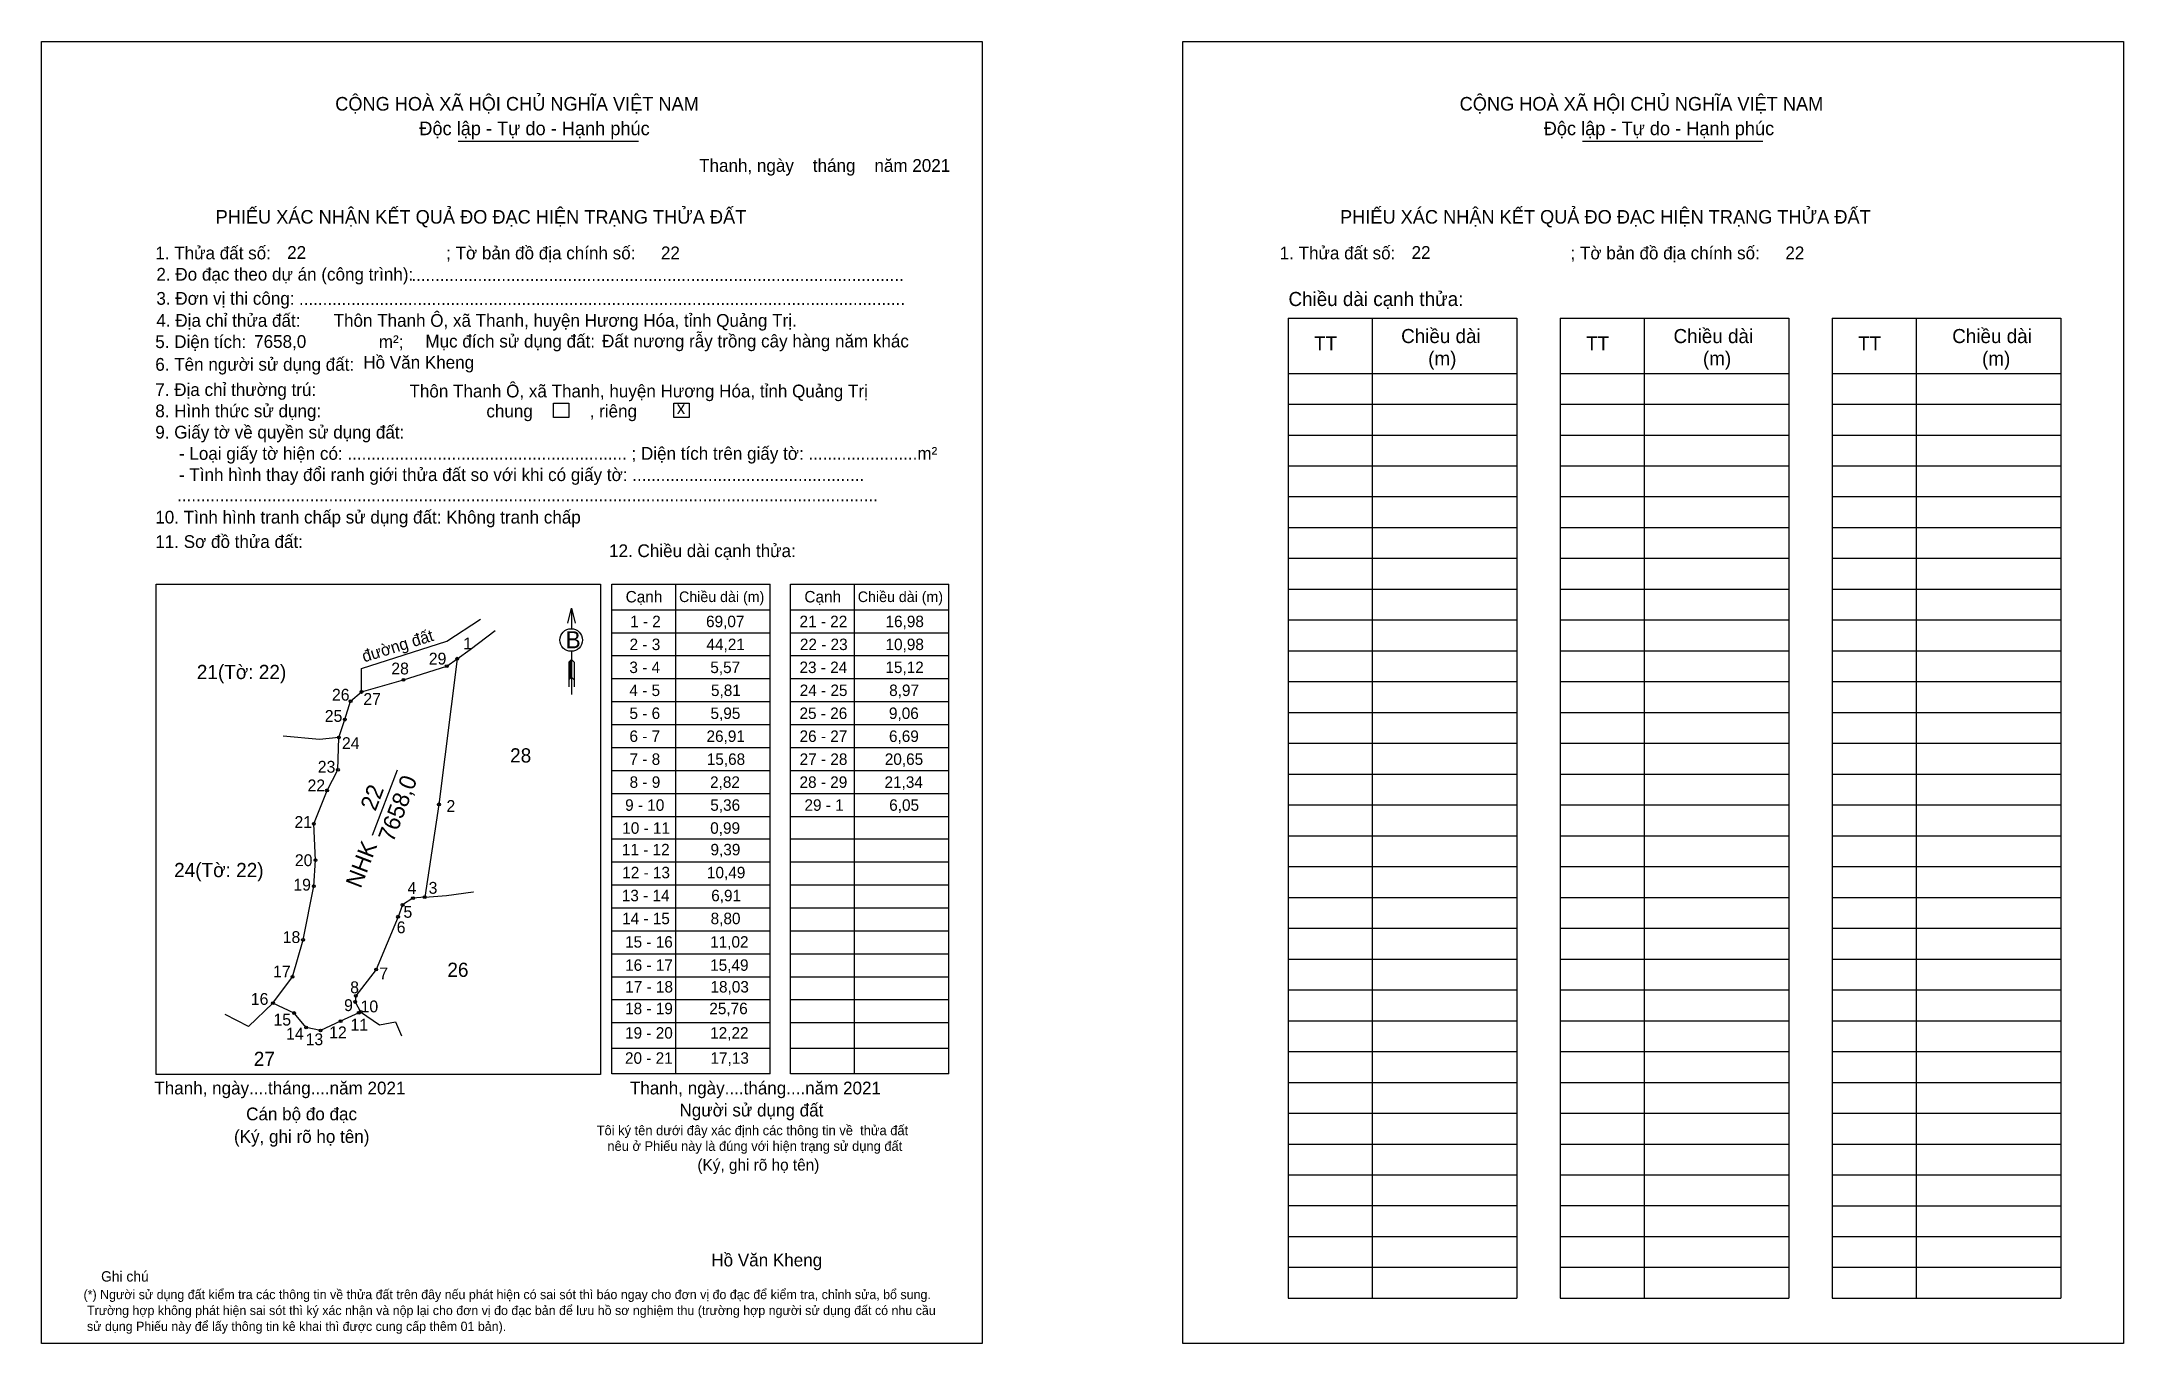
# Model space of a CAD drawing. Extents: x 545312 to 546292, y 1819593 to 1820205.
import ezdxf

# ---------------------------------------------------------------- set-up
doc = ezdxf.new("R2010")
doc.units = 0
for name, color, linetype in [('CanhThua', 7, 'Continuous'), ('kqddKhungInTrang1', 7, 'Continuous'), ('kqddKhungInTrang2', 7, 'Continuous'), ('kqddNoiDung', 7, 'Continuous'), ('kqddTemplate', 7, 'Continuous'), ('Level 1', 7, 'Continuous'), ('MocDinhThua', 7, 'Continuous'), ('NhanDiaChinhThua', 7, 'Continuous'), ('NhanTuCan', 7, 'Continuous'), ('RauThua', 7, 'Continuous'), ('SoHieuDinhThua', 7, 'Continuous')]:
    doc.layers.add(name, color=color, linetype=linetype)

msp = doc.modelspace()

# ---------------------------------------------------------------- linework, layer by layer
at = {"layer": 'CanhThua'}
for p, q in [((545507.63, 1819914.99), (545499.02, 1819846.46)), ((545502.7, 1819911.5), (545507.63, 1819914.99)), ((545462.52, 1819899.34), (545482.36, 1819905.05)), ((545482.36, 1819905.05), (545502.7, 1819911.5)), ((545454.73, 1819886.35), (545457.44, 1819894.99)), ((545457.44, 1819894.99), (545462.52, 1819899.34)), ((545451.87, 1819877.85), (545454.73, 1819886.35)), ((545451.49, 1819862.73), (545451.87, 1819877.85)), ((545446.32, 1819853.04), (545451.49, 1819862.73)), ((545440.1, 1819837.24), (545446.32, 1819853.04)), ((545499.02, 1819846.46), (545492.34, 1819802.76)), ((545440.89, 1819820.13), (545440.1, 1819837.24)), ((545440.13, 1819807.93), (545440.89, 1819820.13)), ((545435.01, 1819782.68), (545440.13, 1819807.93)), ((545481.93, 1819799.12), (545479.75, 1819793.58)), ((545486.79, 1819802.3), (545481.93, 1819799.12)), ((545492.34, 1819802.76), (545486.79, 1819802.3)), ((545479.75, 1819793.58), (545469.47, 1819768.71)), ((545430.07, 1819765.34), (545435.01, 1819782.68)), ((545469.47, 1819768.71), (545459.92, 1819756.28)), ((545420.85, 1819752.89), (545430.07, 1819765.34)), ((545430.84, 1819748.24), (545420.85, 1819752.89)), ((545436.47, 1819741.48), (545430.84, 1819748.24)), ((545461.25, 1819748.36), (545452.73, 1819744.41)), ((545459.92, 1819756.28), (545459.57, 1819753.48)), ((545459.57, 1819753.48), (545462.15, 1819748.78)), ((545462.15, 1819748.78), (545461.25, 1819748.36)), ((545443.22, 1819740), (545436.47, 1819741.48)), ((545452.73, 1819744.41), (545443.22, 1819740))]:
    msp.add_line(p, q, dxfattribs=at)
at = {"layer": 'kqddKhungInTrang1'}
msp.add_lwpolyline([(545311.93, 1820205.41), (545754.84, 1820205.41), (545754.84, 1819592.8), (545311.93, 1819592.8)], close=True, dxfattribs=at)
at = {"layer": 'kqddKhungInTrang2'}
msp.add_lwpolyline([(545849.33, 1820205.41), (546292.24, 1820205.41), (546292.24, 1819592.8), (545849.33, 1819592.8)], close=True, dxfattribs=at)
at = {"layer": 'kqddTemplate'}
for p, q in [((545508.11, 1820158.52), (545592.94, 1820158.52)), ((546037.61, 1820158.52), (546122.44, 1820158.52)), ((545898.91, 1820075.25), (546006.6, 1820075.25)), ((545898.91, 1820075.25), (545898.91, 1819614.07)), ((545938.54, 1820075.25), (545938.54, 1819614.07)), ((546006.6, 1820075.25), (546006.6, 1819614.07)), ((546027.01, 1820075.25), (546027.01, 1819614.07)), ((546027.01, 1820075.25), (546134.7, 1820075.25)), ((546066.64, 1820075.25), (546066.64, 1819614.07)), ((546134.7, 1820075.25), (546134.7, 1819614.07)), ((546155.11, 1820075.25), (546155.11, 1819614.07)), ((546155.11, 1820075.25), (546262.8, 1820075.25)), ((546194.74, 1820075.25), (546194.74, 1819614.07)), ((546262.8, 1820075.25), (546262.8, 1819614.07)), ((545898.91, 1820049.3), (546006.6, 1820049.3)), ((546027.01, 1820049.3), (546134.7, 1820049.3)), ((546155.11, 1820049.3), (546262.8, 1820049.3)), ((545898.91, 1820034.79), (546006.6, 1820034.79)), ((546027.01, 1820034.79), (546134.7, 1820034.79)), ((546155.11, 1820034.79), (546262.8, 1820034.79)), ((545898.91, 1820020.28), (546006.6, 1820020.28)), ((546027.01, 1820020.28), (546134.7, 1820020.28)), ((546155.11, 1820020.28), (546262.8, 1820020.28)), ((545898.91, 1820005.78), (546006.6, 1820005.78)), ((546027.01, 1820005.77), (546134.7, 1820005.77)), ((546155.11, 1820005.77), (546262.8, 1820005.77)), ((545898.91, 1819991.27), (546006.6, 1819991.27)), ((546027.01, 1819991.27), (546134.7, 1819991.27)), ((546155.11, 1819991.27), (546262.8, 1819991.27)), ((545898.91, 1819976.76), (546006.6, 1819976.76)), ((546027.01, 1819976.76), (546134.7, 1819976.76)), ((546155.11, 1819976.76), (546262.8, 1819976.76)), ((545898.91, 1819962.25), (546006.6, 1819962.25)), ((546027.01, 1819962.25), (546134.7, 1819962.25)), ((546155.11, 1819962.25), (546262.8, 1819962.25)), ((545580.41, 1819950.12), (545655.02, 1819950.12)), ((545580.41, 1819719.58), (545580.41, 1819950.12)), ((545610.42, 1819950.12), (545610.42, 1819719.58)), ((545655.02, 1819719.58), (545655.02, 1819950.12)), ((545664.58, 1819950.12), (545739.19, 1819950.12)), ((545664.58, 1819719.58), (545664.58, 1819950.12)), ((545694.59, 1819950.12), (545694.59, 1819719.58)), ((545739.19, 1819719.58), (545739.19, 1819950.12)), ((545898.91, 1819947.75), (546006.6, 1819947.75)), ((546027.01, 1819947.74), (546134.7, 1819947.74)), ((546155.11, 1819947.74), (546262.8, 1819947.74)), ((545561.4, 1819938.78), (545561.42, 1819929.11)), ((545580.41, 1819938.05), (545655.02, 1819938.05)), ((545664.58, 1819938.05), (545739.19, 1819938.05)), ((545580.41, 1819927.25), (545655.02, 1819927.25)), ((545664.58, 1819927.25), (545739.19, 1819927.25)), ((545898.91, 1819933.24), (546006.6, 1819933.24)), ((546027.01, 1819933.24), (546134.7, 1819933.24)), ((546155.11, 1819933.24), (546262.8, 1819933.24)), ((545561.44, 1819914.57), (545560.2, 1819913.39)), ((545561.43, 1819918.48), (545561.47, 1819898.12)), ((545561.44, 1819914.57), (545562.71, 1819913.39)), ((545580.41, 1819916.44), (545655.02, 1819916.44)), ((545664.58, 1819916.44), (545739.19, 1819916.44)), ((545898.91, 1819918.73), (546006.6, 1819918.73)), ((546027.01, 1819918.73), (546134.7, 1819918.73)), ((546155.11, 1819918.73), (546262.8, 1819918.73)), ((545561.44, 1819914.02), (545560.2, 1819912.84)), ((545561.44, 1819913.47), (545560.2, 1819912.28)), ((545560.2, 1819913.39), (545560.2, 1819901.72)), ((545561.44, 1819912.92), (545560.2, 1819911.73)), ((545561.44, 1819912.37), (545560.2, 1819911.18)), ((545561.44, 1819911.81), (545560.2, 1819910.63)), ((545561.45, 1819911.26), (545560.2, 1819910.07)), ((545561.45, 1819910.71), (545560.2, 1819909.52)), ((545561.45, 1819910.16), (545560.2, 1819908.97)), ((545561.45, 1819909.61), (545560.2, 1819908.41)), ((545561.45, 1819909.05), (545560.2, 1819907.86)), ((545561.45, 1819908.5), (545560.2, 1819907.31)), ((545561.45, 1819907.95), (545560.2, 1819906.76)), ((545561.45, 1819907.4), (545560.2, 1819906.2)), ((545561.45, 1819906.85), (545560.2, 1819905.65)), ((545561.45, 1819906.3), (545560.2, 1819905.1)), ((545561.45, 1819906.3), (545562.71, 1819905.1)), ((545562.71, 1819913.39), (545562.71, 1819901.72)), ((545580.41, 1819905.64), (545655.02, 1819905.64)), ((545664.58, 1819905.64), (545739.19, 1819905.64)), ((545580.41, 1819894.84), (545655.02, 1819894.84)), ((545664.58, 1819894.84), (545739.19, 1819894.84)), ((545898.91, 1819904.22), (546006.6, 1819904.22)), ((546027.01, 1819904.22), (546134.7, 1819904.22)), ((546155.11, 1819904.22), (546262.8, 1819904.22)), ((545898.91, 1819889.72), (546006.6, 1819889.72)), ((546027.01, 1819889.71), (546134.7, 1819889.71)), ((546155.11, 1819889.71), (546262.8, 1819889.71)), ((545580.41, 1819884.03), (545655.02, 1819884.03)), ((545664.58, 1819884.03), (545739.19, 1819884.03)), ((545898.91, 1819875.21), (546006.6, 1819875.21)), ((546027.01, 1819875.21), (546134.7, 1819875.21)), ((546155.11, 1819875.21), (546262.8, 1819875.21)), ((545580.41, 1819873.23), (545655.02, 1819873.23)), ((545664.58, 1819873.23), (545739.19, 1819873.23)), ((545580.41, 1819862.43), (545655.02, 1819862.43)), ((545664.58, 1819862.43), (545739.19, 1819862.43)), ((545898.91, 1819860.7), (546006.6, 1819860.7)), ((546027.01, 1819860.7), (546134.7, 1819860.7)), ((546155.11, 1819860.7), (546262.8, 1819860.7)), ((545580.41, 1819851.62), (545655.02, 1819851.62)), ((545664.58, 1819851.62), (545739.19, 1819851.62)), ((545898.91, 1819846.19), (546006.6, 1819846.19)), ((546027.01, 1819846.19), (546134.7, 1819846.19)), ((546155.11, 1819846.19), (546262.8, 1819846.19)), ((545580.41, 1819840.82), (545655.02, 1819840.82)), ((545664.58, 1819840.82), (545739.19, 1819840.82)), ((545655.02, 1819830.02), (545580.41, 1819830.02)), ((545739.19, 1819830.02), (545664.58, 1819830.02)), ((545898.91, 1819831.69), (546006.6, 1819831.69)), ((546027.01, 1819831.68), (546134.7, 1819831.68)), ((546155.11, 1819831.68), (546262.8, 1819831.68)), ((545655.02, 1819819.21), (545580.41, 1819819.21)), ((545739.19, 1819819.21), (545664.58, 1819819.21)), ((545898.91, 1819817.18), (546006.6, 1819817.18)), ((546027.01, 1819817.18), (546134.7, 1819817.18)), ((546155.11, 1819817.18), (546262.8, 1819817.18)), ((545655.02, 1819808.41), (545580.41, 1819808.41)), ((545739.19, 1819808.41), (545664.58, 1819808.41)), ((545655.02, 1819797.61), (545580.41, 1819797.61)), ((545739.19, 1819797.61), (545664.58, 1819797.61)), ((545898.91, 1819802.67), (546006.6, 1819802.67)), ((546027.01, 1819802.67), (546134.7, 1819802.67)), ((546155.11, 1819802.67), (546262.8, 1819802.67)), ((545655.02, 1819786.8), (545580.41, 1819786.8)), ((545739.19, 1819786.8), (545664.58, 1819786.8)), ((545898.91, 1819788.16), (546006.6, 1819788.16)), ((546027.01, 1819788.16), (546134.7, 1819788.16)), ((546155.11, 1819788.16), (546262.8, 1819788.16)), ((545655.02, 1819776), (545580.41, 1819776)), ((545739.19, 1819776), (545664.58, 1819776)), ((545898.91, 1819773.66), (546006.6, 1819773.66)), ((546027.01, 1819773.65), (546134.7, 1819773.65)), ((546155.11, 1819773.65), (546262.8, 1819773.65)), ((545655.02, 1819765.2), (545580.41, 1819765.2)), ((545739.19, 1819765.2), (545664.58, 1819765.2)), ((545898.91, 1819759.15), (546006.6, 1819759.15)), ((546027.01, 1819759.15), (546134.7, 1819759.15)), ((546155.11, 1819759.15), (546262.8, 1819759.15)), ((545655.02, 1819754.39), (545580.41, 1819754.39)), ((545739.19, 1819754.39), (545664.58, 1819754.39)), ((545655.02, 1819743.59), (545580.41, 1819743.59)), ((545739.19, 1819743.59), (545664.58, 1819743.59)), ((545898.91, 1819744.64), (546006.6, 1819744.64)), ((546027.01, 1819744.64), (546134.7, 1819744.64)), ((546155.11, 1819744.64), (546262.8, 1819744.64)), ((545655.02, 1819731.59), (545580.41, 1819731.59)), ((545739.19, 1819731.59), (545664.58, 1819731.59)), ((545898.91, 1819730.13), (546006.6, 1819730.13)), ((546027.01, 1819730.13), (546134.7, 1819730.13)), ((546155.11, 1819730.13), (546262.8, 1819730.13)), ((545655.02, 1819719.58), (545580.41, 1819719.58)), ((545739.19, 1819719.58), (545664.58, 1819719.58)), ((545898.91, 1819715.63), (546006.6, 1819715.63)), ((546027.01, 1819715.62), (546134.7, 1819715.62)), ((546155.11, 1819715.62), (546262.8, 1819715.62)), ((545898.91, 1819701.12), (546006.6, 1819701.12)), ((546027.01, 1819701.12), (546134.7, 1819701.12)), ((546155.11, 1819701.12), (546262.8, 1819701.12)), ((545898.91, 1819686.61), (546006.6, 1819686.61)), ((546027.01, 1819686.61), (546134.7, 1819686.61)), ((546155.11, 1819686.61), (546262.8, 1819686.61)), ((545898.91, 1819672.1), (546006.6, 1819672.1)), ((546027.01, 1819672.1), (546134.7, 1819672.1)), ((546155.11, 1819672.1), (546262.8, 1819672.1)), ((545898.91, 1819657.6), (546006.6, 1819657.6)), ((546027.01, 1819657.6), (546134.7, 1819657.6)), ((546155.11, 1819657.59), (546262.8, 1819657.59)), ((545898.91, 1819643.09), (546006.6, 1819643.09)), ((546027.01, 1819643.09), (546134.7, 1819643.09)), ((546155.11, 1819643.09), (546262.8, 1819643.09)), ((545898.91, 1819628.58), (546006.6, 1819628.58)), ((546027.01, 1819628.58), (546134.7, 1819628.58)), ((546155.11, 1819628.58), (546262.8, 1819628.58)), ((545898.91, 1819614.07), (546006.6, 1819614.07)), ((546027.01, 1819614.07), (546134.7, 1819614.07)), ((546155.11, 1819614.07), (546262.8, 1819614.07))]:
    msp.add_line(p, q, dxfattribs=at)
for points in [[(545553, 1820035.27), (545560.21, 1820035.27), (545560.21, 1820028.55), (545553, 1820028.55)], [(545609.68, 1820035.27), (545616.89, 1820035.27), (545616.89, 1820028.55), (545609.68, 1820028.55)], [(545365.82, 1819950.12), (545575.1, 1819950.12), (545575.1, 1819719.38), (545365.82, 1819719.38)]]:
    msp.add_lwpolyline(points, close=True, dxfattribs=at)
msp.add_lwpolyline([(545559.66, 1819931.78), (545561.4, 1819938.78), (545563.16, 1819931.79)], dxfattribs=at)
msp.add_circle((545561.29, 1819923.8), 5.32, dxfattribs=at)
at = {"layer": 'Level 1'}
for points in [[(545462.52, 1819899.34), (545462.52, 1819910.38), (545502.79, 1819923.33), (545518.58, 1819933.67)], [(545451.87, 1819877.85), (545442.85, 1819876.96), (545425.64, 1819878.62)], [(545420.85, 1819752.89), (545409.28, 1819741.86), (545398.41, 1819747.52)]]:
    msp.add_lwpolyline(points, dxfattribs=at)
at = {"layer": 'MocDinhThua'}
for centre in [(545507.63, 1819914.99), (545482.36, 1819905.05), (545502.7, 1819911.5), (545457.44, 1819894.99), (545462.52, 1819899.34), (545454.73, 1819886.35), (545451.87, 1819877.85), (545451.49, 1819862.73), (545446.32, 1819853.04), (545499.02, 1819846.46), (545440.1, 1819837.24), (545440.89, 1819820.13), (545440.13, 1819807.93), (545481.93, 1819799.12), (545486.79, 1819802.3), (545492.34, 1819802.76), (545479.75, 1819793.58), (545435.01, 1819782.68), (545469.47, 1819768.71), (545430.07, 1819765.34), (545420.85, 1819752.89), (545430.84, 1819748.24), (545459.57, 1819753.48), (545459.92, 1819756.28), (545461.25, 1819748.36), (545462.15, 1819748.78), (545436.47, 1819741.48), (545443.22, 1819740), (545452.73, 1819744.41)]:
    msp.add_circle(centre, 0.668, dxfattribs=at)
at = {"layer": 'NhanDiaChinhThua'}
msp.add_line((545467.73, 1819831.97), (545479.52, 1819862.74), dxfattribs=at)
at = {"layer": 'RauThua'}
for p, q in [((545513.7, 1819919.29), (545525.48, 1819928.32)), ((545507.63, 1819914.99), (545513.7, 1819919.29)), ((545492.34, 1819802.76), (545502.53, 1819803.61)), ((545492.34, 1819802.76), (545502.53, 1819803.61)), ((545502.53, 1819803.61), (545515.13, 1819805.27)), ((545502.53, 1819803.61), (545515.13, 1819805.27)), ((545515.13, 1819805.27), (545515.27, 1819805.31)), ((545515.13, 1819805.27), (545515.27, 1819805.31)), ((545462.15, 1819748.78), (545470.96, 1819742.64)), ((545470.96, 1819742.64), (545478.62, 1819744.18)), ((545478.62, 1819744.18), (545481.38, 1819737.56))]:
    msp.add_line(p, q, dxfattribs=at)

# ---------------------------------------------------------------- texts
at = {"layer": 'kqddNoiDung'}
for s, height, p in [('Thanh, ngày    tháng    năm 2021  ', 6.0019, (545621.55, 1820144.14)), ('22', 6.002, (545427.55, 1820103.19)), ('22', 6.002, (545603.57, 1820103)), ('22', 6.002, (545957.05, 1820103.19)), ('22', 6.002, (546133.07, 1820103)), ('........................................................................................................', 6.00187, (545486.03, 1820092.84)), ('................................................................................................................................', 6.00187, (545433.11, 1820081.47)), ('7658,0', 6.002, (545412, 1820061.28)), ('Đất nương rẫy trồng cây hàng năm khác', 6.0019, (545575.85, 1820061.51)), ('Hồ Văn Kheng', 6.0019, (545463.4, 1820051.51)), ('Thôn Thanh Ô, xã Thanh, huyện Hương Hóa, tỉnh Quảng Trị', 6.0019, (545485.15, 1820037.99)), ('x', 6, (545611.01, 1820030.11)), ('1 - 2', 5.402, (545589.03, 1819929.85)), ('69,07', 5.402, (545624.81, 1819929.85)), ('21 - 22', 5.402, (545668.83, 1819929.85)), ('16,98', 5.402, (545709.32, 1819929.85)), ('2 - 3', 5.402, (545588.81, 1819919.05)), ('44,21', 5.402, (545625.01, 1819919.05)), ('22 - 23', 5.402, (545668.99, 1819919.05)), ('10,98', 5.402, (545709.32, 1819919.05)), ('3 - 4', 5.402, (545588.7, 1819908.25)), ('5,57', 5.402, (545626.82, 1819908.25)), ('23 - 24', 5.402, (545668.8, 1819908.25)), ('15,12', 5.402, (545709.26, 1819908.25)), ('4 - 5', 5.402, (545588.72, 1819897.44)), ('5,81', 5.402, (545627.13, 1819897.44)), ('24 - 25', 5.402, (545668.92, 1819897.44)), ('8,97', 5.402, (545711.04, 1819897.44)), ('5 - 6', 5.402, (545588.74, 1819886.64)), ('5,95', 5.402, (545626.91, 1819886.64)), ('25 - 26', 5.402, (545668.81, 1819886.64)), ('9,06', 5.402, (545710.93, 1819886.64)), ('6 - 7', 5.402, (545588.75, 1819875.84)), ('26,91', 5.402, (545625.03, 1819875.84)), ('26 - 27', 5.402, (545668.84, 1819875.84)), ('6,69', 5.402, (545710.96, 1819875.84)), ('7 - 8', 5.402, (545588.77, 1819865.03)), ('15,68', 5.402, (545625.15, 1819865.03)), ('27 - 28', 5.402, (545668.89, 1819865.03)), ('20,65', 5.402, (545708.98, 1819865.03)), ('8 - 9', 5.402, (545588.81, 1819854.23)), ('2,82', 5.402, (545626.7, 1819854.23)), ('28 - 29', 5.402, (545668.83, 1819854.23)), ('21,34', 5.402, (545708.85, 1819854.23)), ('9 - 10', 5.402, (545586.7, 1819843.43)), ('5,36', 5.402, (545626.8, 1819843.43)), ('29 - 1', 5.402, (545671.15, 1819843.43)), ('6,05', 5.402, (545711.06, 1819843.43)), ('10 - 11', 5.402, (545585.36, 1819832.62)), ('0,99', 5.402, (545626.77, 1819832.62)), ('11 - 12', 5.402, (545585.17, 1819822.47)), ('9,39', 5.402, (545626.91, 1819822.47)), ('12 - 13', 5.402, (545585.33, 1819811.67)), ('10,49', 5.402, (545625.23, 1819811.67)), ('13 - 14', 5.402, (545585.14, 1819800.86)), ('6,91', 5.402, (545627.24, 1819800.86)), ('14 - 15', 5.402, (545585.27, 1819790.06)), ('8,80', 5.402, (545626.97, 1819790.06)), ('15 - 16', 5.402, (545586.67, 1819779.02)), ('11,02', 5.402, (545626.74, 1819779.02)), ('16 - 17', 5.402, (545586.7, 1819768.12)), ('15,49', 5.402, (545626.74, 1819768.12)), ('17 - 18', 5.402, (545586.75, 1819757.9)), ('18,03', 5.402, (545626.9, 1819757.9)), ('18 - 19', 5.402, (545586.69, 1819747.69)), ('25,76', 5.402, (545626.35, 1819747.69)), ('19 - 20', 5.402, (545586.66, 1819736.19)), ('12,22', 5.402, (545626.74, 1819736.19)), ('20 - 21', 5.402, (545586.63, 1819724.38)), ('17,13', 5.402, (545626.9, 1819724.38)), ('Thanh, ngày....tháng....năm 2021', 6.0019, (545365, 1819709.96)), ('Thanh, ngày....tháng....năm 2021', 6.0019, (545588.95, 1819709.96)), ('Hồ Văn Kheng', 6.0019, (545627.29, 1819629.02))]:
    msp.add_text(s, height=height, dxfattribs=at).set_placement(p)
at = {"layer": 'kqddTemplate'}
for s, height, p in [('CỘNG HOÀ XÃ HỘI CHỦ NGHĨA VIỆT NAM', 6.402, (545450.18, 1820172.97)), ('CỘNG HOÀ XÃ HỘI CHỦ NGHĨA VIỆT NAM', 6.402, (545979.69, 1820172.97)), ('Độc lập - Tự do - Hạnh phúc', 6.402, (545489.78, 1820161.39)), ('Độc lập - Tự do - Hạnh phúc', 6.402, (546019.28, 1820161.39)), ('PHIẾU XÁC NHẬN KẾT QUẢ ĐO ĐẠC HIỆN TRẠNG THỬA ĐẤT', 6.402, (545393.86, 1820119.76)), ('PHIẾU XÁC NHẬN KẾT QUẢ ĐO ĐẠC HIỆN TRẠNG THỬA ĐẤT', 6.402, (545923.36, 1820119.76)), ('1. Thửa đất số:                                     ; Tờ bản đồ địa chính số:', 6.0019, (545365.45, 1820102.95)), ('1. Thửa đất số:                                     ; Tờ bản đồ địa chính số:', 6.0019, (545894.95, 1820102.95)), ('2. Đo đạc theo dự án (công trình): ', 6.0019, (545365.98, 1820092.94)), ('3. Đơn vị thi công: ', 6.0019, (545365.98, 1820081.59)), ('Chiều dài cạnh thửa:', 6.632, (545899.09, 1820080.98)), ('4. Địa chỉ thửa đất:       Thôn Thanh Ô, xã Thanh, huyện Hương Hóa, tỉnh Quảng Trị.', 6.0019, (545365.98, 1820071.21)), ('5. Diện tích:                            m²; ', 6.0019, (545365.45, 1820061.2)), ('Mục đích sử dụng đất:', 6.0019, (545492.65, 1820061.45)), ('TT', 6.632, (545911.14, 1820060.12)), ('Chiều dài', 6.632, (545952.14, 1820063.55)), ('TT', 6.632, (546039.24, 1820060.12)), ('Chiều dài', 6.632, (546080.42, 1820063.54)), ('TT', 6.632, (546167.34, 1820060.12)), ('Chiều dài', 6.632, (546211.66, 1820063.54)), ('6. Tên người sử dụng đất:', 6.0019, (545365.45, 1820050.53)), ('(m)', 6.632, (545964.87, 1820053)), ('(m)', 6.632, (546094.26, 1820053)), ('(m)', 6.632, (546225.7, 1820052.99)), ('7. Địa chỉ thường trú:', 6.0019, (545365.45, 1820038.64)), ('8. Hình thức sử dụng:', 6.0019, (545365.45, 1820028.63)), ('chung            , riêng', 6.0019, (545521.37, 1820028.57)), ('9. Giấy tờ về quyền sử dụng đất:', 6.0019, (545365.45, 1820018.63)), ('     - Loại giấy tờ hiện có: ........................................................... ; Diện tích trên giấy tờ: .......................m²', 6.00187, (545365.45, 1820008.63)), ('     - Tình hình thay đổi ranh giới thửa đất so với khi có giấy tờ: .................................................', 6.00187, (545365.45, 1819998.62)), ('10. Tình hình tranh chấp sử dụng đất: Không tranh chấp', 6.0019, (545365.45, 1819978.62)), ('....................................................................................................................................................', 6.00187, (545375.72, 1819989.13)), ('11. Sơ đồ thửa đất:', 6.0019, (545365.45, 1819967.12)), ('12. Chiều dài cạnh thửa:', 6.0019, (545579.15, 1819962.82)), ('Cạnh', 5.402, (545586.96, 1819941.48)), ('Chiều dài (m)', 5.0016, (545612.1, 1819941.66)), ('Cạnh', 5.402, (545671.13, 1819941.48)), ('Chiều dài (m)', 5.0016, (545696.27, 1819941.66)), ('B', 8, (545558.66, 1819919.93)), ('Cán bộ đo đạc', 6.0019, (545408.24, 1819697.76)), ('Người sử dụng đất', 6.0019, (545612.29, 1819699.57)), ('(Ký, ghi rõ họ tên)', 6.0019, (545402.51, 1819687.15)), ('Tôi ký tên dưới đây xác định các thông tin về  thửa đất ', 4.5374, (545573.3, 1819690.76)), ('nêu ở Phiếu này là đúng với hiện trạng sử dụng đất', 4.5374, (545578.36, 1819683.38)), ('(Ký, ghi rõ họ tên)', 5.4017, (545620.74, 1819674.12)), ('Ghi chú', 4.862, (545339.94, 1819621.88)), ('(*) Người sử dụng đất kiểm tra các thông tin về thửa đất trên đây nếu phát hiện có sai sót thì báo ngay cho đơn vị đo đạc để kiểm tra, chỉnh sửa, bổ sung.', 4.37536, (545331.67, 1819613.6)), (' Trường hợp không phát hiện sai sót thì ký xác nhận và nộp lại cho đơn vị đo đạc bản để lưu hồ sơ nghiệm thu (trường hợp người sử dụng đất có nhu cầu', 4.37536, (545331.67, 1819606.11)), (' sử dụng Phiếu này để lấy thông tin kê khai thì được cung cấp thêm 01 bản).', 4.3754, (545331.67, 1819598.62))]:
    msp.add_text(s, height=height, dxfattribs=at).set_placement(p)
at = {"layer": 'NhanDiaChinhThua'}
for s, p in [('22', (545469.11, 1819842.88)), ('7658,0', (545477.48, 1819828.23)), ('NHK', (545462.18, 1819806.56))]:
    msp.add_text(s, height=7.838, rotation=69.02208, dxfattribs=at).set_placement(p)
at = {"layer": 'NhanTuCan'}
for s, p in [('21(Tờ: 22)', (545385.01, 1819905.43)), ('28', (545532.54, 1819866.16)), ('24(Tờ: 22)', (545374.33, 1819812.22)), ('26', (545502.99, 1819765.26)), ('27', (545411.83, 1819723.34))]:
    msp.add_text(s, height=6.683, dxfattribs=at).set_placement(p)
at = {"layer": 'SoHieuDinhThua'}
msp.add_text('đường đất', height=5.569, rotation=17.30063, dxfattribs=at).set_placement((545463.82, 1819913.26))
for s, height, p in [('1', 5.57, (545510.48, 1819919.38)), ('29', 5.569, (545494.24, 1819912.26)), ('28', 5.569, (545476.59, 1819907.6)), ('26', 5.569, (545448.64, 1819895.27)), ('27', 5.569, (545463.43, 1819893.27)), ('25', 5.569, (545445.26, 1819885.29)), ('24', 5.569, (545453.36, 1819872.49)), ('23', 5.569, (545441.96, 1819861.36)), ('22', 5.569, (545437.14, 1819852.59)), ('2', 5.57, (545502.58, 1819842.91)), ('21', 5.569, (545431, 1819835.37)), ('20', 5.569, (545431.18, 1819817.39)), ('19', 5.569, (545430.46, 1819805.87)), ('4', 5.57, (545484.23, 1819804.29)), ('3', 5.57, (545494.15, 1819804.39)), ('5', 5.57, (545482.32, 1819793.08)), ('18', 5.569, (545425.45, 1819781.21)), ('6', 5.57, (545479.13, 1819785.8)), ('17', 5.569, (545420.92, 1819765.02)), ('7', 5.57, (545470.91, 1819764.1)), ('16', 5.569, (545410.43, 1819752.09)), ('8', 5.57, (545457.22, 1819757.58)), ('15', 5.569, (545421.11, 1819742.36)), ('9', 5.57, (545454.37, 1819749.17)), ('10', 5.569, (545462.13, 1819748.57)), ('14', 5.569, (545427.05, 1819735.78)), ('13', 5.569, (545436.25, 1819733.11)), ('12', 5.569, (545447.33, 1819736.36)), ('11', 5.569, (545457.37, 1819739.98))]:
    msp.add_text(s, height=height, dxfattribs=at).set_placement(p)

doc.saveas('drawing.dxf')
